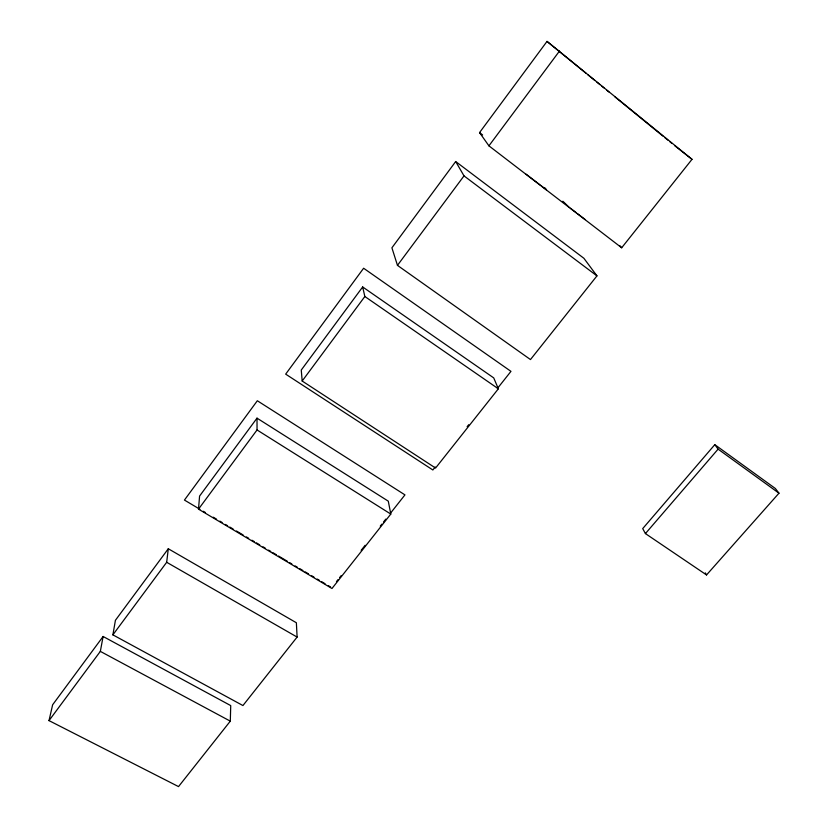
<?xml version="1.0" encoding="UTF-8"?>
<svg xmlns="http://www.w3.org/2000/svg" width="828" height="828" viewBox="0 0 828 828"><rect width="100%" height="100%" fill="white"/><g stroke="black" fill="none" stroke-linecap="round" stroke-linejoin="round"><path stroke-width="1.24" d="M230.298 721.147L230.733 705.601L103.107 636.484L52.63 704.783L49.018 720.619L178.527 786.6L230.298 721.147L100.343 651.377L103.107 636.484M198.503 509.148L199.579 496.075L257.011 418.15L388.291 501.168L390.795 514.064L331.976 588.501L198.503 509.148L257.042 429.96L257.011 418.15M112.887 634.859L166.676 562.284L168.291 548.757L296.372 622.749L297.107 637.074L242.935 705.549L112.887 634.859L115.423 620.296L168.291 548.757M362.674 286.964L301.268 370.033L302.179 381.025L435.569 468.048L498.352 388.808L493.726 377.899L362.674 286.964L364.848 296.507L498.352 388.808M455.69 161.532L391.913 247.8L397.461 265.364L530.469 359.559L596.957 275.879L583.895 258.284L455.69 161.532L464.011 175.888L596.957 275.879M479.547 132.594L547.018 41.4L692.011 159.328L621.683 247.779L488.924 145.842L479.547 132.594L482.62 134.954M49.018 720.619L100.343 651.377M302.179 381.025L364.848 296.507M397.461 265.364L464.011 175.888M488.924 145.842L559.49 51.046M336.468 581.587L338.062 579.579M339.656 577.561L341.25 575.543M361.153 550.341L365.138 545.29M380.269 526.142L381.863 524.124M383.457 522.106L385.838 519.084M390.619 513.029L404.954 494.885L257.332 400.752L184.447 500.071L199.941 509.292M435.249 466.961L432.858 469.973L285.67 374.132L363.616 268.241L510.959 371.358L497.411 388.467M467.127 426.71L468.72 424.692M714.812 444.657L642.714 528.606L645.426 533.584L706.543 574.942L778.982 493.188L775.35 488.489L714.812 444.657L718.093 449.138L778.982 493.188M645.426 533.584L718.093 449.138M166.676 562.284L297.107 637.074M203.264 511.269L205.479 512.584M213.231 517.189L216.553 519.166M219.875 521.143L222.09 522.458M225.413 524.434L227.617 525.749M229.832 527.063L233.154 529.04M236.477 531.017L243.121 534.971M246.444 536.948L248.659 538.262M251.981 540.239L254.196 541.553M256.411 542.868L259.723 544.845M263.045 546.822L265.26 548.136M268.582 550.113L270.797 551.427M273.012 552.742L276.335 554.719M278.55 556.033L287.409 561.301M289.624 562.626L291.829 563.94M295.151 565.917L297.366 567.232M299.581 568.546L302.903 570.523M305.118 571.837L308.44 573.814M311.763 575.791L313.978 577.106M317.3 579.082L319.515 580.397M321.719 581.711L325.042 583.688M328.364 585.665L330.579 586.98M257.042 429.96L390.795 514.064M526.08 174.18L540.166 184.996M541.44 185.979L546.532 189.881L545.01 187.925M569.033 207.155L562.864 201.245M570.285 208.118L576.516 212.91M577.758 213.862L585.199 219.575M674.851 145.842L692.011 159.328M547.018 41.4L585.965 73.216M587.963 74.851L594.959 80.564M596.957 82.2L599.948 84.642M601.946 86.278L603.943 87.903M606.945 90.355L608.942 91.991M614.935 96.886L662.866 136.051M664.863 137.676L667.865 140.129M669.862 141.754L671.86 143.389M620.027 245.823L621.683 247.779M705.311 572.883L706.543 574.942"/></g></svg>
